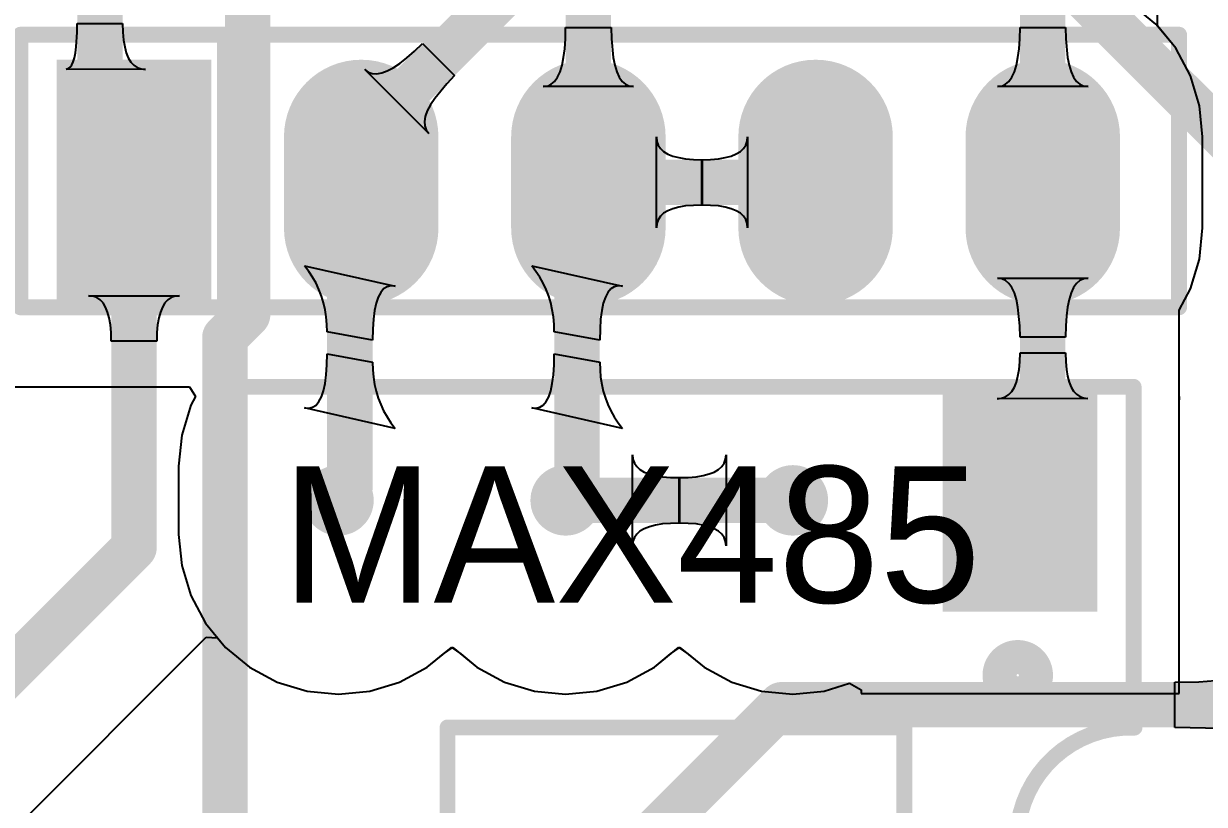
# Model space of a CAD drawing. Header units: millimetres. Extents: x 0 to 190, y 0 to 100.
# Drawn here: x 37.5 to 50.7, y 23.4 to 32.13 of the extents above; entities that cross this region are included whole.
import ezdxf

# ---------------------------------------------------------------- set-up
doc = ezdxf.new("R2010")
doc.units = ezdxf.units.MM
for name, color, linetype in [('BottomLayer', 5, 'Continuous'), ('BottomSolder', 6, 'Continuous'), ('MultiLayer', 9, 'Continuous'), ('PadHoleLayer', 156, 'Continuous'), ('TopLayer', 1, 'Continuous'), ('TopOverlay', 2, 'Continuous'), ('TopSolder', 216, 'Continuous')]:
    doc.layers.add(name, color=color, linetype=linetype)

# ---------------------------------------------------------------- blocks, each defined once
blk = doc.blocks.new('RN4_1')
at = {"layer": 'BottomLayer'}
blk.add_hatch(color=5, dxfattribs=at).paths.add_polyline_path([(-0.762, 1.27), (0.762, 1.27), (0.762, -1.27), (-0.762, -1.27)])
h = blk.add_hatch(color=5, dxfattribs=at)
edge = h.paths.add_edge_path()
edge.add_arc((2.54, -0.508), 0.762, 180, 360)
edge.add_line((3.302, -0.508), (3.302, 0.508))
edge.add_arc((2.54, 0.508), 0.762, 0, 180)
edge.add_line((1.778, 0.508), (1.778, -0.508))
h = blk.add_hatch(color=5, dxfattribs=at)
edge = h.paths.add_edge_path()
edge.add_arc((5.08, -0.508), 0.762, 180, 360)
edge.add_line((5.842, -0.508), (5.842, 0.508))
edge.add_arc((5.08, 0.508), 0.762, 0, 180)
edge.add_line((4.318, 0.508), (4.318, -0.508))
h = blk.add_hatch(color=5, dxfattribs=at)
edge = h.paths.add_edge_path()
edge.add_arc((7.62, -0.508), 0.762, 180, 360)
edge.add_line((8.382, -0.508), (8.382, 0.508))
edge.add_arc((7.62, 0.508), 0.762, 0, 180)
edge.add_line((6.858, 0.508), (6.858, -0.508))
h = blk.add_hatch(color=5, dxfattribs=at)
edge = h.paths.add_edge_path()
edge.add_arc((10.16, -0.508), 0.762, 180, 360)
edge.add_line((10.922, -0.508), (10.922, 0.508))
edge.add_arc((10.16, 0.508), 0.762, 0, 180)
edge.add_line((9.398, 0.508), (9.398, -0.508))
at = {"layer": 'BottomSolder'}
blk.add_hatch(color=6, dxfattribs=at).paths.add_polyline_path([(-0.8636, 1.3716), (0.8636, 1.3716), (0.8636, -1.3716), (-0.8636, -1.3716)])
h = blk.add_hatch(color=6, dxfattribs=at)
edge = h.paths.add_edge_path()
edge.add_arc((2.54, -0.508), 0.8636, 180, 360)
edge.add_line((3.4036, -0.508), (3.4036, 0.508))
edge.add_arc((2.54, 0.508), 0.8636, 0, 180)
edge.add_line((1.6764, 0.508), (1.6764, -0.508))
h = blk.add_hatch(color=6, dxfattribs=at)
edge = h.paths.add_edge_path()
edge.add_arc((5.08, -0.508), 0.8636, 180, 360)
edge.add_line((5.9436, -0.508), (5.9436, 0.508))
edge.add_arc((5.08, 0.508), 0.8636, 0, 180)
edge.add_line((4.2164, 0.508), (4.2164, -0.508))
h = blk.add_hatch(color=6, dxfattribs=at)
edge = h.paths.add_edge_path()
edge.add_arc((7.62, -0.508), 0.8636, 180, 360)
edge.add_line((8.4836, -0.508), (8.4836, 0.508))
edge.add_arc((7.62, 0.508), 0.8636, 0, 180)
edge.add_line((6.7564, 0.508), (6.7564, -0.508))
h = blk.add_hatch(color=6, dxfattribs=at)
edge = h.paths.add_edge_path()
edge.add_arc((10.16, -0.508), 0.8636, 180, 360)
edge.add_line((11.0236, -0.508), (11.0236, 0.508))
edge.add_arc((10.16, 0.508), 0.8636, 0, 180)
edge.add_line((9.2964, 0.508), (9.2964, -0.508))
at = {"layer": 'MultiLayer'}
blk.add_hatch(color=9, dxfattribs=at).paths.add_polyline_path([(-0.762, 1.27), (0.762, 1.27), (0.762, -1.27), (-0.762, -1.27)])
h = blk.add_hatch(color=9, dxfattribs=at)
edge = h.paths.add_edge_path()
edge.add_arc((2.54, -0.508), 0.762, 180, 360)
edge.add_line((3.302, -0.508), (3.302, 0.508))
edge.add_arc((2.54, 0.508), 0.762, 0, 180)
edge.add_line((1.778, 0.508), (1.778, -0.508))
h = blk.add_hatch(color=9, dxfattribs=at)
edge = h.paths.add_edge_path()
edge.add_arc((5.08, -0.508), 0.762, 180, 360)
edge.add_line((5.842, -0.508), (5.842, 0.508))
edge.add_arc((5.08, 0.508), 0.762, 0, 180)
edge.add_line((4.318, 0.508), (4.318, -0.508))
h = blk.add_hatch(color=9, dxfattribs=at)
edge = h.paths.add_edge_path()
edge.add_arc((7.62, -0.508), 0.762, 180, 360)
edge.add_line((8.382, -0.508), (8.382, 0.508))
edge.add_arc((7.62, 0.508), 0.762, 0, 180)
edge.add_line((6.858, 0.508), (6.858, -0.508))
h = blk.add_hatch(color=9, dxfattribs=at)
edge = h.paths.add_edge_path()
edge.add_arc((10.16, -0.508), 0.762, 180, 360)
edge.add_line((10.922, -0.508), (10.922, 0.508))
edge.add_arc((10.16, 0.508), 0.762, 0, 180)
edge.add_line((9.398, 0.508), (9.398, -0.508))
at = {"layer": 'PadHoleLayer'}
h = blk.add_hatch(color=156, dxfattribs=at)
edge = h.paths.add_edge_path()
edge.add_arc((0, 0), 0.4064, 0, 360)
h = blk.add_hatch(color=156, dxfattribs=at)
edge = h.paths.add_edge_path()
edge.add_arc((2.54, 0), 0.4064, 0, 360)
h = blk.add_hatch(color=156, dxfattribs=at)
edge = h.paths.add_edge_path()
edge.add_arc((5.08, 0), 0.4064, 0, 360)
h = blk.add_hatch(color=156, dxfattribs=at)
edge = h.paths.add_edge_path()
edge.add_arc((7.62, 0), 0.4064, 0, 360)
h = blk.add_hatch(color=156, dxfattribs=at)
edge = h.paths.add_edge_path()
edge.add_arc((10.16, 0), 0.4064, 0, 360)
at = {"layer": 'TopLayer'}
blk.add_hatch(color=1, dxfattribs=at).paths.add_polyline_path([(-0.762, 1.27), (0.762, 1.27), (0.762, -1.27), (-0.762, -1.27)])
h = blk.add_hatch(color=1, dxfattribs=at)
edge = h.paths.add_edge_path()
edge.add_arc((2.54, -0.508), 0.762, 180, 360)
edge.add_line((3.302, -0.508), (3.302, 0.508))
edge.add_arc((2.54, 0.508), 0.762, 0, 180)
edge.add_line((1.778, 0.508), (1.778, -0.508))
h = blk.add_hatch(color=1, dxfattribs=at)
edge = h.paths.add_edge_path()
edge.add_arc((5.08, -0.508), 0.762, 180, 360)
edge.add_line((5.842, -0.508), (5.842, 0.508))
edge.add_arc((5.08, 0.508), 0.762, 0, 180)
edge.add_line((4.318, 0.508), (4.318, -0.508))
h = blk.add_hatch(color=1, dxfattribs=at)
edge = h.paths.add_edge_path()
edge.add_arc((7.62, -0.508), 0.762, 180, 360)
edge.add_line((8.382, -0.508), (8.382, 0.508))
edge.add_arc((7.62, 0.508), 0.762, 0, 180)
edge.add_line((6.858, 0.508), (6.858, -0.508))
h = blk.add_hatch(color=1, dxfattribs=at)
edge = h.paths.add_edge_path()
edge.add_arc((10.16, -0.508), 0.762, 180, 360)
edge.add_line((10.922, -0.508), (10.922, 0.508))
edge.add_arc((10.16, 0.508), 0.762, 0, 180)
edge.add_line((9.398, 0.508), (9.398, -0.508))
at = {"layer": 'TopSolder'}
blk.add_hatch(color=216, dxfattribs=at).paths.add_polyline_path([(-0.8636, 1.3716), (0.8636, 1.3716), (0.8636, -1.3716), (-0.8636, -1.3716)])
h = blk.add_hatch(color=216, dxfattribs=at)
edge = h.paths.add_edge_path()
edge.add_arc((2.54, -0.508), 0.8636, 180, 360)
edge.add_line((3.4036, -0.508), (3.4036, 0.508))
edge.add_arc((2.54, 0.508), 0.8636, 0, 180)
edge.add_line((1.6764, 0.508), (1.6764, -0.508))
h = blk.add_hatch(color=216, dxfattribs=at)
edge = h.paths.add_edge_path()
edge.add_arc((5.08, -0.508), 0.8636, 180, 360)
edge.add_line((5.9436, -0.508), (5.9436, 0.508))
edge.add_arc((5.08, 0.508), 0.8636, 0, 180)
edge.add_line((4.2164, 0.508), (4.2164, -0.508))
h = blk.add_hatch(color=216, dxfattribs=at)
edge = h.paths.add_edge_path()
edge.add_arc((7.62, -0.508), 0.8636, 180, 360)
edge.add_line((8.4836, -0.508), (8.4836, 0.508))
edge.add_arc((7.62, 0.508), 0.8636, 0, 180)
edge.add_line((6.7564, 0.508), (6.7564, -0.508))
h = blk.add_hatch(color=216, dxfattribs=at)
edge = h.paths.add_edge_path()
edge.add_arc((10.16, -0.508), 0.8636, 180, 360)
edge.add_line((11.0236, -0.508), (11.0236, 0.508))
edge.add_arc((10.16, 0.508), 0.8636, 0, 180)
edge.add_line((9.2964, 0.508), (9.2964, -0.508))
at = {"layer": 'TopOverlay', "const_width": 0.1778}
for points in [[(-1.27, -1.397), (-1.27, 1.651)], [(-1.27, 1.651), (11.684, 1.651)], [(1.016, -1.397), (1.016, 1.651)], [(11.684, -1.397), (11.684, 1.651)], [(-1.27, -1.397), (11.684, -1.397)]]:
    blk.add_lwpolyline(points, dxfattribs=at)
at = {"layer": 'TopOverlay', "const_width": 0.0889}
for points in [[(-1.31445, 1.651, 1), (-1.22555, 1.651, 1)], [(-1.31445, 1.651, 1), (-1.22555, 1.651, 1)], [(0.97155, 1.651, 1), (1.06045, 1.651, 1)], [(11.63955, 1.651, 1), (11.72845, 1.651, 1)], [(11.63955, 1.651, 1), (11.72845, 1.651, 1)], [(-1.31445, -1.397, 1), (-1.22555, -1.397, 1)], [(-1.31445, -1.397, 1), (-1.22555, -1.397, 1)], [(0.97155, -1.397, 1), (1.06045, -1.397, 1)], [(11.63955, -1.397, 1), (11.72845, -1.397, 1)], [(11.63955, -1.397, 1), (11.72845, -1.397, 1)]]:
    blk.add_lwpolyline(points, format="xyb", close=True, dxfattribs=at)
blk = doc.blocks.new('DIP8_W0_3_13')
at = {"layer": 'BottomLayer'}
h = blk.add_hatch(color=5, dxfattribs=at)
edge = h.paths.add_edge_path()
edge.add_arc((0, 7.239), 0.762, 180, 360)
edge.add_line((0.762, 7.239), (0.762, 8.001))
edge.add_arc((0, 8.001), 0.762, 0, 180)
edge.add_line((-0.762, 8.001), (-0.762, 7.239))
h = blk.add_hatch(color=5, dxfattribs=at)
edge = h.paths.add_edge_path()
edge.add_arc((2.54, 7.239), 0.762, 180, 360)
edge.add_line((3.302, 7.239), (3.302, 8.001))
edge.add_arc((2.54, 8.001), 0.762, 0, 180)
edge.add_line((1.778, 8.001), (1.778, 7.239))
h = blk.add_hatch(color=5, dxfattribs=at)
edge = h.paths.add_edge_path()
edge.add_arc((5.08, 7.239), 0.762, 180, 360)
edge.add_line((5.842, 7.239), (5.842, 8.001))
edge.add_arc((5.08, 8.001), 0.762, 0, 180)
edge.add_line((4.318, 8.001), (4.318, 7.239))
h = blk.add_hatch(color=5, dxfattribs=at)
edge = h.paths.add_edge_path()
edge.add_arc((7.62, 7.239), 0.762, 180, 360)
edge.add_line((8.382, 7.239), (8.382, 8.001))
edge.add_arc((7.62, 8.001), 0.762, 0, 180)
edge.add_line((6.858, 8.001), (6.858, 7.239))
blk.add_hatch(color=5, dxfattribs=at).paths.add_polyline_path([(-0.762, -1.143), (-0.762, 1.143), (0.762, 1.143), (0.762, -1.143)])
at = {"layer": 'BottomSolder'}
h = blk.add_hatch(color=6, dxfattribs=at)
edge = h.paths.add_edge_path()
edge.add_arc((0, 7.239), 0.864, 180, 360)
edge.add_line((0.864, 7.239), (0.864, 8.001))
edge.add_arc((0, 8.001), 0.864, 0, 180)
edge.add_line((-0.864, 8.001), (-0.864, 7.239))
h = blk.add_hatch(color=6, dxfattribs=at)
edge = h.paths.add_edge_path()
edge.add_arc((2.54, 7.239), 0.864, 180, 360)
edge.add_line((3.404, 7.239), (3.404, 8.001))
edge.add_arc((2.54, 8.001), 0.864, 0, 180)
edge.add_line((1.676, 8.001), (1.676, 7.239))
h = blk.add_hatch(color=6, dxfattribs=at)
edge = h.paths.add_edge_path()
edge.add_arc((5.08, 7.239), 0.864, 180, 360)
edge.add_line((5.944, 7.239), (5.944, 8.001))
edge.add_arc((5.08, 8.001), 0.864, 0, 180)
edge.add_line((4.216, 8.001), (4.216, 7.239))
h = blk.add_hatch(color=6, dxfattribs=at)
edge = h.paths.add_edge_path()
edge.add_arc((7.62, 7.239), 0.864, 180, 360)
edge.add_line((8.484, 7.239), (8.484, 8.001))
edge.add_arc((7.62, 8.001), 0.864, 0, 180)
edge.add_line((6.756, 8.001), (6.756, 7.239))
blk.add_hatch(color=6, dxfattribs=at).paths.add_polyline_path([(-0.864, -1.245), (-0.864, 1.245), (0.864, 1.245), (0.864, -1.245)])
at = {"layer": 'MultiLayer'}
h = blk.add_hatch(color=9, dxfattribs=at)
edge = h.paths.add_edge_path()
edge.add_arc((0, 7.239), 0.762, 180, 360)
edge.add_line((0.762, 7.239), (0.762, 8.001))
edge.add_arc((0, 8.001), 0.762, 0, 180)
edge.add_line((-0.762, 8.001), (-0.762, 7.239))
h = blk.add_hatch(color=9, dxfattribs=at)
edge = h.paths.add_edge_path()
edge.add_arc((2.54, 7.239), 0.762, 180, 360)
edge.add_line((3.302, 7.239), (3.302, 8.001))
edge.add_arc((2.54, 8.001), 0.762, 0, 180)
edge.add_line((1.778, 8.001), (1.778, 7.239))
h = blk.add_hatch(color=9, dxfattribs=at)
edge = h.paths.add_edge_path()
edge.add_arc((5.08, 7.239), 0.762, 180, 360)
edge.add_line((5.842, 7.239), (5.842, 8.001))
edge.add_arc((5.08, 8.001), 0.762, 0, 180)
edge.add_line((4.318, 8.001), (4.318, 7.239))
h = blk.add_hatch(color=9, dxfattribs=at)
edge = h.paths.add_edge_path()
edge.add_arc((7.62, 7.239), 0.762, 180, 360)
edge.add_line((8.382, 7.239), (8.382, 8.001))
edge.add_arc((7.62, 8.001), 0.762, 0, 180)
edge.add_line((6.858, 8.001), (6.858, 7.239))
blk.add_hatch(color=9, dxfattribs=at).paths.add_polyline_path([(-0.762, -1.143), (-0.762, 1.143), (0.762, 1.143), (0.762, -1.143)])
at = {"layer": 'PadHoleLayer'}
h = blk.add_hatch(color=156, dxfattribs=at)
edge = h.paths.add_edge_path()
edge.add_arc((0, 7.62), 0.394, 0, 360)
h = blk.add_hatch(color=156, dxfattribs=at)
edge = h.paths.add_edge_path()
edge.add_arc((2.54, 7.62), 0.394, 0, 360)
h = blk.add_hatch(color=156, dxfattribs=at)
edge = h.paths.add_edge_path()
edge.add_arc((5.08, 7.62), 0.394, 0, 360)
h = blk.add_hatch(color=156, dxfattribs=at)
edge = h.paths.add_edge_path()
edge.add_arc((7.62, 7.62), 0.394, 0, 360)
h = blk.add_hatch(color=156, dxfattribs=at)
edge = h.paths.add_edge_path()
edge.add_arc((0, 0), 0.394, 0, 360)
h = blk.add_hatch(color=156, dxfattribs=at)
edge = h.paths.add_edge_path()
edge.add_arc((2.54, 0), 0.394, 0, 360)
h = blk.add_hatch(color=156, dxfattribs=at)
edge = h.paths.add_edge_path()
edge.add_arc((5.08, 0), 0.394, 0, 360)
h = blk.add_hatch(color=156, dxfattribs=at)
edge = h.paths.add_edge_path()
edge.add_arc((7.62, 0), 0.394, 0, 360)
at = {"layer": 'TopLayer'}
h = blk.add_hatch(color=1, dxfattribs=at)
edge = h.paths.add_edge_path()
edge.add_arc((0, 7.239), 0.762, 180, 360)
edge.add_line((0.762, 7.239), (0.762, 8.001))
edge.add_arc((0, 8.001), 0.762, 0, 180)
edge.add_line((-0.762, 8.001), (-0.762, 7.239))
h = blk.add_hatch(color=1, dxfattribs=at)
edge = h.paths.add_edge_path()
edge.add_arc((2.54, 7.239), 0.762, 180, 360)
edge.add_line((3.302, 7.239), (3.302, 8.001))
edge.add_arc((2.54, 8.001), 0.762, 0, 180)
edge.add_line((1.778, 8.001), (1.778, 7.239))
h = blk.add_hatch(color=1, dxfattribs=at)
edge = h.paths.add_edge_path()
edge.add_arc((5.08, 7.239), 0.762, 180, 360)
edge.add_line((5.842, 7.239), (5.842, 8.001))
edge.add_arc((5.08, 8.001), 0.762, 0, 180)
edge.add_line((4.318, 8.001), (4.318, 7.239))
h = blk.add_hatch(color=1, dxfattribs=at)
edge = h.paths.add_edge_path()
edge.add_arc((7.62, 7.239), 0.762, 180, 360)
edge.add_line((8.382, 7.239), (8.382, 8.001))
edge.add_arc((7.62, 8.001), 0.762, 0, 180)
edge.add_line((6.858, 8.001), (6.858, 7.239))
blk.add_hatch(color=1, dxfattribs=at).paths.add_polyline_path([(-0.762, -1.143), (-0.762, 1.143), (0.762, 1.143), (0.762, -1.143)])
at = {"layer": 'TopSolder'}
h = blk.add_hatch(color=216, dxfattribs=at)
edge = h.paths.add_edge_path()
edge.add_arc((0, 7.239), 0.864, 180, 360)
edge.add_line((0.864, 7.239), (0.864, 8.001))
edge.add_arc((0, 8.001), 0.864, 0, 180)
edge.add_line((-0.864, 8.001), (-0.864, 7.239))
h = blk.add_hatch(color=216, dxfattribs=at)
edge = h.paths.add_edge_path()
edge.add_arc((2.54, 7.239), 0.864, 180, 360)
edge.add_line((3.404, 7.239), (3.404, 8.001))
edge.add_arc((2.54, 8.001), 0.864, 0, 180)
edge.add_line((1.676, 8.001), (1.676, 7.239))
h = blk.add_hatch(color=216, dxfattribs=at)
edge = h.paths.add_edge_path()
edge.add_arc((5.08, 7.239), 0.864, 180, 360)
edge.add_line((5.944, 7.239), (5.944, 8.001))
edge.add_arc((5.08, 8.001), 0.864, 0, 180)
edge.add_line((4.216, 8.001), (4.216, 7.239))
h = blk.add_hatch(color=216, dxfattribs=at)
edge = h.paths.add_edge_path()
edge.add_arc((7.62, 7.239), 0.864, 180, 360)
edge.add_line((8.484, 7.239), (8.484, 8.001))
edge.add_arc((7.62, 8.001), 0.864, 0, 180)
edge.add_line((6.756, 8.001), (6.756, 7.239))
blk.add_hatch(color=216, dxfattribs=at).paths.add_polyline_path([(-0.864, -1.245), (-0.864, 1.245), (0.864, 1.245), (0.864, -1.245)])
at = {"layer": 'TopOverlay', "const_width": 0.178}
for points in [[(-1.27, 8.89), (-1.27, 5.105)], [(8.89, 8.89), (-1.27, 8.89)], [(8.89, 8.89), (8.89, -1.27)], [(1.295, 5.08), (1.295, 2.54)], [(6.401, 5.08), (1.295, 5.08)], [(6.401, 5.08), (6.401, 2.54)], [(-1.27, 2.54), (-1.27, -1.27)], [(6.401, 2.54), (1.295, 2.54)], [(8.89, -1.27), (-1.27, -1.27)]]:
    blk.add_lwpolyline(points, dxfattribs=at)
at = {"layer": 'TopOverlay'}
for points, const_width in [([(-1.314, 8.89, 1), (-1.226, 8.89, 1)], 0.0889), ([(-1.314, 8.89, 1), (-1.226, 8.89, 1)], 0.0889), ([(8.846, 8.89, 1), (8.934, 8.89, 1)], 0.0889), ([(8.846, 8.89, 1), (8.934, 8.89, 1)], 0.0889), ([(-1.314, 5.105, 1), (-1.226, 5.105, 1)], 0.0889), ([(-1.314, 5.08, 1), (-1.226, 5.08, 1)], 0.0889), ([(1.251, 5.08, 1), (1.34, 5.08, 1)], 0.0889), ([(1.251, 5.08, 1), (1.34, 5.08, 1)], 0.0889), ([(6.356, 5.08, 1), (6.445, 5.08, 1)], 0.0889), ([(6.356, 5.08, 1), (6.445, 5.08, 1)], 0.0889), ([(-1.324, 2.541, 1), (-1.235, 2.541, 1)], 0.0889), ([(-1.314, 2.54, 1), (-1.226, 2.54, 1)], 0.0889), ([(1.251, 2.54, 1), (1.34, 2.54, 1)], 0.0889), ([(1.251, 2.54, 1), (1.34, 2.54, 1)], 0.0889), ([(6.356, 2.54, 1), (6.445, 2.54, 1)], 0.0889), ([(6.356, 2.54, 1), (6.445, 2.54, 1)], 0.0889), ([(0.229, 1.956, 1), (-0.178, 1.956, 1)], 0.381), ([(-0.273, 1.956, 1), (-0.083, 1.956, 1)], 0.191), ([(0.133, 1.956, 1), (0.324, 1.956, 1)], 0.191), ([(-1.314, -1.27, 1), (-1.226, -1.27, 1)], 0.0889), ([(-1.314, -1.27, 1), (-1.226, -1.27, 1)], 0.0889), ([(8.846, -1.27, 1), (8.934, -1.27, 1)], 0.0889), ([(8.846, -1.27, 1), (8.934, -1.27, 1)], 0.0889)]:
    blk.add_lwpolyline(points, format="xyb", close=True, dxfattribs=dict(at, const_width=const_width))
at = {"layer": 'TopOverlay', "const_width": 0.178}
blk.add_lwpolyline([(-1.27, 5.08, -1.030551), (-1.28, 2.541)], format="xyb", dxfattribs=at)

msp = doc.modelspace()

# ---------------------------------------------------------------- linework, layer by layer
at = {"layer": 'BottomLayer'}
for p, q in [((50.158, 32.124), (49.888, 32.347)), ((43.558, 31.959), (43.561, 32.085)), ((43.561, 32.085), (44.069, 32.085)), ((44.069, 32.085), (44.072, 31.959)), ((50.381, 31.854), (50.158, 32.124)), ((43.551, 31.847), (43.558, 31.959)), ((44.072, 31.959), (44.092, 31.748)), ((43.538, 31.748), (43.551, 31.847)), ((50.546, 31.545), (50.381, 31.854)), ((43.521, 31.662), (43.538, 31.748)), ((44.092, 31.748), (44.109, 31.662)), ((43.47, 31.529), (43.498, 31.589)), ((43.498, 31.589), (43.521, 31.662)), ((44.109, 31.662), (44.132, 31.589)), ((44.132, 31.589), (44.16, 31.529)), ((43.309, 31.424), (43.357, 31.43)), ((44.321, 31.424), (43.309, 31.424)), ((43.357, 31.43), (43.4, 31.45)), ((43.4, 31.45), (43.437, 31.483)), ((43.437, 31.483), (43.47, 31.529)), ((44.16, 31.529), (44.193, 31.483)), ((44.193, 31.483), (44.23, 31.45)), ((44.23, 31.45), (44.273, 31.43)), ((44.273, 31.43), (44.321, 31.424)), ((50.647, 31.21), (50.546, 31.545)), ((50.682, 30.861), (50.647, 31.21)), ((44.575, 29.845), (44.575, 30.861)), ((44.575, 30.861), (44.58, 30.812)), ((44.58, 30.812), (44.595, 30.769)), ((44.595, 30.769), (44.621, 30.731)), ((45.549, 30.731), (45.575, 30.77)), ((45.575, 30.77), (45.59, 30.813)), ((45.59, 30.813), (45.595, 30.861)), ((45.595, 30.861), (45.595, 29.845)), ((50.682, 29.845), (50.682, 30.861)), ((44.621, 30.731), (44.656, 30.698)), ((44.656, 30.698), (44.702, 30.67)), ((44.702, 30.67), (44.759, 30.648)), ((44.759, 30.648), (44.825, 30.63)), ((44.825, 30.63), (44.902, 30.617)), ((45.268, 30.617), (45.345, 30.63)), ((45.345, 30.63), (45.411, 30.648)), ((45.411, 30.648), (45.468, 30.671)), ((45.468, 30.671), (45.514, 30.698)), ((45.514, 30.698), (45.549, 30.731)), ((44.902, 30.617), (44.989, 30.61)), ((44.989, 30.61), (45.086, 30.607)), ((45.084, 30.607), (45.181, 30.61)), ((45.084, 30.099), (45.084, 30.607)), ((45.086, 30.607), (45.086, 30.099)), ((45.181, 30.61), (45.268, 30.617)), ((45.086, 30.099), (44.989, 30.096)), ((45.181, 30.096), (45.084, 30.099)), ((44.621, 29.975), (44.595, 29.936)), ((44.656, 30.008), (44.621, 29.975)), ((44.702, 30.035), (44.656, 30.008)), ((44.759, 30.058), (44.702, 30.035)), ((44.825, 30.076), (44.759, 30.058)), ((44.902, 30.089), (44.825, 30.076)), ((44.989, 30.096), (44.902, 30.089)), ((45.268, 30.089), (45.181, 30.096)), ((45.345, 30.076), (45.268, 30.089)), ((45.411, 30.058), (45.345, 30.076)), ((45.468, 30.036), (45.411, 30.058)), ((45.514, 30.008), (45.468, 30.036)), ((45.549, 29.975), (45.514, 30.008)), ((45.575, 29.937), (45.549, 29.975)), ((44.58, 29.893), (44.575, 29.845)), ((44.595, 29.936), (44.58, 29.893)), ((45.59, 29.894), (45.575, 29.937)), ((45.595, 29.845), (45.59, 29.894)), ((50.647, 29.496), (50.682, 29.845)), ((50.546, 29.161), (50.647, 29.496)), ((40.689, 29.358), (40.641, 29.421)), ((40.641, 29.421), (41.655, 29.191)), ((40.732, 29.293), (40.689, 29.358)), ((43.229, 29.358), (43.181, 29.421)), ((43.181, 29.421), (44.195, 29.191)), ((43.272, 29.293), (43.229, 29.358)), ((40.77, 29.225), (40.732, 29.293)), ((40.803, 29.155), (40.77, 29.225)), ((41.564, 29.185), (41.526, 29.161)), ((41.607, 29.195), (41.564, 29.185)), ((41.655, 29.191), (41.607, 29.195)), ((43.31, 29.225), (43.272, 29.293)), ((43.343, 29.155), (43.31, 29.225)), ((44.104, 29.185), (44.066, 29.161)), ((44.147, 29.195), (44.104, 29.185)), ((44.195, 29.191), (44.147, 29.195)), ((48.437, 29.276), (48.389, 29.282)), ((48.389, 29.282), (49.401, 29.282)), ((48.48, 29.256), (48.437, 29.276)), ((48.517, 29.223), (48.48, 29.256)), ((48.55, 29.177), (48.517, 29.223)), ((48.578, 29.117), (48.55, 29.177)), ((49.24, 29.177), (49.212, 29.117)), ((49.273, 29.223), (49.24, 29.177)), ((49.31, 29.256), (49.273, 29.223)), ((49.353, 29.276), (49.31, 29.256)), ((49.401, 29.282), (49.353, 29.276)), ((38.275, 29.081), (38.227, 29.086)), ((38.227, 29.086), (39.243, 29.086)), ((38.318, 29.066), (38.275, 29.081)), ((38.357, 29.04), (38.318, 29.066)), ((39.152, 29.066), (39.113, 29.04)), ((39.195, 29.081), (39.152, 29.066)), ((39.243, 29.086), (39.195, 29.081)), ((40.831, 29.082), (40.803, 29.155)), ((40.854, 29.006), (40.831, 29.082)), ((41.465, 29.069), (41.442, 29.001)), ((41.493, 29.122), (41.465, 29.069)), ((41.526, 29.161), (41.493, 29.122)), ((43.371, 29.082), (43.343, 29.155)), ((43.394, 29.006), (43.371, 29.082)), ((44.005, 29.069), (43.982, 29.001)), ((44.033, 29.122), (44.005, 29.069)), ((44.066, 29.161), (44.033, 29.122)), ((48.601, 29.044), (48.578, 29.117)), ((48.618, 28.958), (48.601, 29.044)), ((49.189, 29.044), (49.172, 28.958)), ((49.212, 29.117), (49.189, 29.044)), ((50.419, 28.924), (50.546, 29.161)), ((38.39, 29.005), (38.357, 29.04)), ((38.417, 28.959), (38.39, 29.005)), ((38.44, 28.903), (38.417, 28.959)), ((39.053, 28.959), (39.03, 28.903)), ((39.08, 29.005), (39.053, 28.959)), ((39.113, 29.04), (39.08, 29.005)), ((40.871, 28.929), (40.854, 29.006)), ((40.884, 28.848), (40.871, 28.929)), ((41.425, 28.919), (41.412, 28.823)), ((41.442, 29.001), (41.425, 28.919)), ((43.411, 28.929), (43.394, 29.006)), ((43.424, 28.848), (43.411, 28.929)), ((43.965, 28.919), (43.952, 28.823)), ((43.982, 29.001), (43.965, 28.919)), ((48.638, 28.747), (48.618, 28.958)), ((49.172, 28.958), (49.159, 28.859)), ((50.419, 27.982), (50.419, 28.924)), ((38.458, 28.837), (38.44, 28.903)), ((38.471, 28.761), (38.458, 28.837)), ((39.012, 28.837), (38.999, 28.761)), ((39.03, 28.903), (39.012, 28.837)), ((40.891, 28.765), (40.884, 28.848)), ((41.412, 28.823), (41.405, 28.712)), ((43.431, 28.765), (43.424, 28.848)), ((43.952, 28.823), (43.945, 28.712)), ((49.159, 28.859), (49.152, 28.747)), ((38.478, 28.675), (38.471, 28.761)), ((38.481, 28.578), (38.478, 28.675)), ((38.992, 28.675), (38.989, 28.578)), ((38.999, 28.761), (38.992, 28.675)), ((40.894, 28.68), (40.891, 28.765)), ((41.402, 28.587), (40.894, 28.68)), ((41.405, 28.712), (41.402, 28.587)), ((43.434, 28.68), (43.431, 28.765)), ((43.942, 28.587), (43.434, 28.68)), ((43.945, 28.712), (43.942, 28.587)), ((48.641, 28.621), (48.638, 28.747)), ((49.152, 28.747), (49.149, 28.621)), ((38.989, 28.578), (38.481, 28.578)), ((49.149, 28.621), (48.641, 28.621)), ((40.891, 28.311), (40.894, 28.436)), ((40.894, 28.436), (41.402, 28.343)), ((43.431, 28.311), (43.434, 28.436)), ((43.434, 28.436), (43.942, 28.343)), ((48.638, 28.348), (48.641, 28.445)), ((48.641, 28.445), (49.149, 28.445)), ((49.149, 28.445), (49.152, 28.348)), ((40.884, 28.2), (40.891, 28.311)), ((41.402, 28.343), (41.405, 28.258)), ((41.405, 28.258), (41.412, 28.175)), ((43.424, 28.2), (43.431, 28.311)), ((43.942, 28.343), (43.945, 28.258)), ((43.945, 28.258), (43.952, 28.175)), ((48.618, 28.185), (48.631, 28.261)), ((48.631, 28.261), (48.638, 28.348)), ((49.152, 28.348), (49.159, 28.262)), ((49.159, 28.262), (49.172, 28.186)), ((40.871, 28.104), (40.884, 28.2)), ((41.412, 28.175), (41.425, 28.094)), ((43.411, 28.104), (43.424, 28.2)), ((43.952, 28.175), (43.965, 28.094)), ((48.6, 28.118), (48.618, 28.185)), ((49.172, 28.186), (49.189, 28.12)), ((49.189, 28.12), (49.212, 28.064)), ((40.831, 27.954), (40.854, 28.022)), ((40.854, 28.022), (40.871, 28.104)), ((41.425, 28.094), (41.442, 28.017)), ((41.442, 28.017), (41.465, 27.941)), ((43.371, 27.954), (43.394, 28.022)), ((43.394, 28.022), (43.411, 28.104)), ((43.965, 28.094), (43.982, 28.017)), ((43.982, 28.017), (44.005, 27.941)), ((48.517, 27.98), (48.55, 28.016)), ((48.55, 28.016), (48.578, 28.062)), ((48.578, 28.062), (48.6, 28.118)), ((49.212, 28.064), (49.239, 28.018)), ((49.239, 28.018), (49.272, 27.983)), ((40.732, 27.838), (40.77, 27.862)), ((40.77, 27.862), (40.803, 27.901)), ((40.803, 27.901), (40.831, 27.954)), ((41.465, 27.941), (41.493, 27.868)), ((41.493, 27.868), (41.526, 27.798)), ((43.272, 27.838), (43.31, 27.862)), ((43.31, 27.862), (43.343, 27.901)), ((43.343, 27.901), (43.371, 27.954)), ((44.005, 27.941), (44.033, 27.868)), ((44.033, 27.868), (44.066, 27.798)), ((48.387, 27.934), (48.435, 27.939)), ((49.4, 27.937), (48.387, 27.934)), ((48.435, 27.939), (48.478, 27.955)), ((48.478, 27.955), (48.517, 27.98)), ((49.272, 27.983), (49.31, 27.957)), ((49.31, 27.957), (49.352, 27.942)), ((49.352, 27.942), (49.4, 27.937)), ((50.425, 27.94), (50.419, 27.982)), ((50.419, 27.896), (50.425, 27.94)), ((50.419, 24.638), (50.419, 27.896)), ((41.655, 27.602), (40.641, 27.832)), ((40.641, 27.832), (40.689, 27.828)), ((40.689, 27.828), (40.732, 27.838)), ((41.526, 27.798), (41.564, 27.73)), ((41.564, 27.73), (41.607, 27.665)), ((44.195, 27.602), (43.181, 27.832)), ((43.181, 27.832), (43.229, 27.828)), ((43.229, 27.828), (43.272, 27.838)), ((44.066, 27.798), (44.104, 27.73)), ((44.104, 27.73), (44.147, 27.665)), ((41.607, 27.665), (41.655, 27.602)), ((44.147, 27.665), (44.195, 27.602)), ((44.308, 26.289), (44.308, 27.305)), ((44.308, 27.305), (44.313, 27.256)), ((44.313, 27.256), (44.329, 27.213)), ((44.329, 27.213), (44.355, 27.175)), ((45.307, 27.175), (45.333, 27.213)), ((45.333, 27.213), (45.349, 27.256)), ((45.349, 27.256), (45.354, 27.305)), ((45.354, 27.305), (45.354, 26.289)), ((44.355, 27.175), (44.392, 27.142)), ((44.392, 27.142), (44.439, 27.114)), ((44.439, 27.114), (44.497, 27.092)), ((44.497, 27.092), (44.565, 27.074)), ((44.565, 27.074), (44.643, 27.061)), ((45.019, 27.061), (45.097, 27.074)), ((45.097, 27.074), (45.165, 27.092)), ((45.165, 27.092), (45.223, 27.114)), ((45.223, 27.114), (45.27, 27.142)), ((45.27, 27.142), (45.307, 27.175)), ((44.643, 27.061), (44.732, 27.054)), ((44.732, 27.054), (44.832, 27.051)), ((44.83, 27.051), (44.93, 27.054)), ((44.83, 26.543), (44.83, 27.051)), ((44.832, 27.051), (44.832, 26.543)), ((44.93, 27.054), (45.019, 27.061)), ((44.732, 26.54), (44.643, 26.533)), ((44.832, 26.543), (44.732, 26.54)), ((44.93, 26.54), (44.83, 26.543)), ((45.019, 26.533), (44.93, 26.54)), ((44.355, 26.419), (44.329, 26.381)), ((44.392, 26.452), (44.355, 26.419)), ((44.439, 26.48), (44.392, 26.452)), ((44.497, 26.502), (44.439, 26.48)), ((44.565, 26.52), (44.497, 26.502)), ((44.643, 26.533), (44.565, 26.52)), ((45.097, 26.52), (45.019, 26.533)), ((45.165, 26.502), (45.097, 26.52)), ((45.223, 26.48), (45.165, 26.502)), ((45.27, 26.452), (45.223, 26.48)), ((45.307, 26.419), (45.27, 26.452)), ((45.333, 26.381), (45.307, 26.419)), ((44.313, 26.338), (44.308, 26.289)), ((44.329, 26.381), (44.313, 26.338)), ((45.349, 26.338), (45.333, 26.381)), ((45.354, 26.289), (45.349, 26.338)), ((32.941, 18.663), (39.543, 25.266)), ((39.543, 25.266), (39.67, 25.259)), ((39.67, 25.259), (39.758, 25.153)), ((39.758, 25.153), (40.028, 24.93)), ((42.194, 25.079), (42.291, 25.148)), ((42.291, 25.148), (42.388, 25.079)), ((44.734, 25.079), (44.831, 25.148)), ((44.831, 25.148), (44.928, 25.079)), ((42.014, 24.93), (42.194, 25.079)), ((42.388, 25.079), (42.568, 24.93)), ((44.554, 24.93), (44.734, 25.079)), ((44.928, 25.079), (45.108, 24.93)), ((40.028, 24.93), (40.337, 24.765)), ((41.705, 24.765), (42.014, 24.93)), ((42.568, 24.93), (42.877, 24.765)), ((44.245, 24.765), (44.554, 24.93)), ((45.108, 24.93), (45.417, 24.765)), ((50.641, 24.768), (51.491, 24.834)), ((40.337, 24.765), (40.672, 24.664)), ((41.37, 24.664), (41.705, 24.765)), ((42.877, 24.765), (43.212, 24.664)), ((43.91, 24.664), (44.245, 24.765)), ((45.417, 24.765), (45.752, 24.664)), ((46.45, 24.664), (46.736, 24.751)), ((46.736, 24.751), (46.863, 24.678)), ((50.372, 24.765), (50.641, 24.768)), ((50.372, 24.257), (50.372, 24.765)), ((40.672, 24.664), (41.021, 24.629)), ((41.021, 24.629), (41.37, 24.664)), ((43.212, 24.664), (43.561, 24.629)), ((43.561, 24.629), (43.91, 24.664)), ((45.752, 24.664), (46.101, 24.629)), ((46.101, 24.629), (46.45, 24.664)), ((46.863, 24.678), (46.863, 24.638)), ((46.863, 24.638), (50.419, 24.638)), ((50.887, 24.246), (50.372, 24.257))]:
    msp.add_line(p, q, dxfattribs=at)
at = {"layer": 'BottomLayer', "const_width": 0.508}
for points in [[(43.434, 38.354), (53.98, 27.808)], [(40.005, 28.873), (40.005, 37.211)], [(43.815, 30.353), (43.815, 33.909)], [(38.735, 26.269), (38.735, 30.353)], [(41.148, 30.226), (41.275, 30.353)], [(43.688, 30.226), (43.815, 30.353)], [(43.815, 30.353), (46.355, 30.353)], [(48.895, 27.051), (48.895, 30.353)], [(41.148, 26.924), (41.148, 30.226)], [(43.688, 26.924), (43.688, 30.226)], [(39.751, 28.619), (40.005, 28.873)], [(39.751, 20.828), (39.751, 28.619)], [(48.641, 26.797), (48.895, 27.051)], [(41.021, 26.797), (41.148, 26.924)], [(43.561, 26.797), (43.688, 26.924)], [(43.561, 26.797), (46.101, 26.797)], [(30.734, 18.268), (38.735, 26.269)], [(41.021, 19.558), (45.974, 24.511)], [(45.974, 24.511), (52.578, 24.511)]]:
    msp.add_lwpolyline(points, dxfattribs=at)
at = {"layer": 'BottomLayer', "const_width": 0.254}
for points in [[(38.608, 30.353, 1), (38.862, 30.353, 1)], [(41.148, 30.353, 1), (41.402, 30.353, 1)], [(43.688, 30.353, 1), (43.942, 30.353, 1)], [(43.688, 30.353, 1), (43.942, 30.353, 1)], [(43.688, 30.353, 1), (43.942, 30.353, 1)], [(46.228, 30.353, 1), (46.482, 30.353, 1)], [(48.768, 30.353, 1), (49.022, 30.353, 1)], [(41.021, 30.226, 1), (41.275, 30.226, 1)], [(41.021, 30.226, 1), (41.275, 30.226, 1)], [(43.561, 30.226, 1), (43.815, 30.226, 1)], [(43.561, 30.226, 1), (43.815, 30.226, 1)], [(39.878, 28.873, 1), (40.132, 28.873, 1)], [(39.878, 28.873, 1), (40.132, 28.873, 1)], [(39.624, 28.619, 1), (39.878, 28.619, 1)], [(39.624, 28.619, 1), (39.878, 28.619, 1)], [(48.768, 27.051, 1), (49.022, 27.051, 1)], [(48.768, 27.051, 1), (49.022, 27.051, 1)], [(41.021, 26.924, 1), (41.275, 26.924, 1)], [(41.021, 26.924, 1), (41.275, 26.924, 1)], [(43.561, 26.924, 1), (43.815, 26.924, 1)], [(43.561, 26.924, 1), (43.815, 26.924, 1)], [(40.894, 26.797, 1), (41.148, 26.797, 1)], [(43.434, 26.797, 1), (43.688, 26.797, 1)], [(43.434, 26.797, 1), (43.688, 26.797, 1)], [(45.974, 26.797, 1), (46.228, 26.797, 1)], [(48.514, 26.797, 1), (48.768, 26.797, 1)], [(38.608, 26.269, 1), (38.862, 26.269, 1)], [(38.608, 26.269, 1), (38.862, 26.269, 1)], [(45.847, 24.511, 1), (46.101, 24.511, 1)], [(45.847, 24.511, 1), (46.101, 24.511, 1)]]:
    msp.add_lwpolyline(points, format="xyb", close=True, dxfattribs=at)
at = {"layer": 'TopLayer'}
for p, q in [((50.176, 32.103), (50.176, 33.885)), ((38.099, 32.031), (38.1, 32.128)), ((38.1, 32.128), (38.608, 32.128)), ((38.608, 32.128), (38.611, 32.031)), ((48.638, 31.959), (48.641, 32.085)), ((48.641, 32.085), (49.149, 32.085)), ((49.149, 32.085), (49.152, 31.959)), ((50.381, 31.854), (50.176, 32.103)), ((38.089, 31.869), (38.099, 32.031)), ((38.611, 32.031), (38.618, 31.944)), ((48.631, 31.847), (48.638, 31.959)), ((49.152, 31.959), (49.172, 31.748)), ((38.08, 31.803), (38.089, 31.869)), ((38.618, 31.944), (38.631, 31.868)), ((38.631, 31.868), (38.649, 31.801)), ((41.785, 31.745), (41.87, 31.819)), ((41.87, 31.819), (41.961, 31.906)), ((41.961, 31.906), (42.32, 31.547)), ((48.618, 31.748), (48.631, 31.847)), ((50.546, 31.545), (50.381, 31.854)), ((38.039, 31.666), (38.055, 31.701)), ((38.055, 31.701), (38.069, 31.747)), ((38.069, 31.747), (38.08, 31.803)), ((38.649, 31.801), (38.671, 31.745)), ((38.671, 31.745), (38.699, 31.699)), ((38.699, 31.699), (38.732, 31.663)), ((41.633, 31.635), (41.706, 31.684)), ((41.706, 31.684), (41.785, 31.745)), ((48.601, 31.662), (48.618, 31.748)), ((49.172, 31.748), (49.189, 31.662)), ((37.976, 31.62), (38, 31.625)), ((38.862, 31.617), (37.976, 31.62)), ((38, 31.625), (38.021, 31.64)), ((38.021, 31.64), (38.039, 31.666)), ((38.732, 31.663), (38.771, 31.638)), ((38.771, 31.638), (38.814, 31.622)), ((38.814, 31.622), (38.862, 31.617)), ((42.031, 30.901), (41.315, 31.617)), ((41.315, 31.617), (41.353, 31.587)), ((41.353, 31.587), (41.398, 31.571)), ((41.398, 31.571), (41.448, 31.568)), ((41.448, 31.568), (41.504, 31.577)), ((41.504, 31.577), (41.566, 31.6)), ((41.566, 31.6), (41.633, 31.635)), ((48.55, 31.529), (48.578, 31.589)), ((48.578, 31.589), (48.601, 31.662)), ((49.189, 31.662), (49.212, 31.589)), ((49.212, 31.589), (49.24, 31.529)), ((42.233, 31.456), (42.098, 31.292)), ((42.32, 31.547), (42.233, 31.456)), ((48.389, 31.424), (48.437, 31.43)), ((49.401, 31.424), (48.389, 31.424)), ((48.437, 31.43), (48.48, 31.45)), ((48.48, 31.45), (48.517, 31.483)), ((48.517, 31.483), (48.55, 31.529)), ((49.24, 31.529), (49.273, 31.483)), ((49.273, 31.483), (49.31, 31.45)), ((49.31, 31.45), (49.353, 31.43)), ((49.353, 31.43), (49.401, 31.424)), ((50.647, 31.21), (50.546, 31.545)), ((42.098, 31.292), (42.049, 31.219)), ((42.049, 31.219), (42.014, 31.152)), ((50.682, 30.861), (50.647, 31.21)), ((41.991, 31.09), (41.982, 31.034)), ((41.982, 31.034), (41.985, 30.984)), ((42.014, 31.152), (41.991, 31.09)), ((41.985, 30.984), (42.001, 30.939)), ((42.001, 30.939), (42.031, 30.901)), ((50.682, 29.845), (50.682, 30.861)), ((50.647, 29.496), (50.682, 29.845)), ((50.546, 29.161), (50.647, 29.496)), ((50.419, 28.924), (50.546, 29.161)), ((50.419, 24.638), (50.419, 28.924)), ((36.957, 28.067), (39.357, 28.067)), ((39.357, 28.067), (39.422, 27.958)), ((39.37, 27.862), (39.269, 27.527)), ((39.422, 27.958), (39.37, 27.862)), ((39.269, 27.527), (39.234, 27.178)), ((39.234, 27.178), (39.234, 26.416)), ((39.234, 26.416), (39.269, 26.067)), ((39.269, 26.067), (39.37, 25.732)), ((39.37, 25.732), (39.535, 25.423)), ((39.535, 25.423), (39.758, 25.153)), ((39.758, 25.153), (40.028, 24.93)), ((42.014, 24.93), (42.284, 25.153)), ((42.284, 25.153), (42.298, 25.153)), ((42.298, 25.153), (42.568, 24.93)), ((44.554, 24.93), (44.824, 25.153)), ((44.824, 25.153), (44.838, 25.153)), ((44.838, 25.153), (45.108, 24.93)), ((40.028, 24.93), (40.337, 24.765)), ((41.705, 24.765), (42.014, 24.93)), ((42.568, 24.93), (42.877, 24.765)), ((44.245, 24.765), (44.554, 24.93)), ((45.108, 24.93), (45.417, 24.765)), ((40.337, 24.765), (40.672, 24.664)), ((41.37, 24.664), (41.705, 24.765)), ((42.877, 24.765), (43.212, 24.664)), ((43.91, 24.664), (44.245, 24.765)), ((45.417, 24.765), (45.752, 24.664)), ((46.45, 24.664), (46.736, 24.751)), ((46.736, 24.751), (46.863, 24.678)), ((40.672, 24.664), (41.021, 24.629)), ((41.021, 24.629), (41.37, 24.664)), ((43.212, 24.664), (43.561, 24.629)), ((43.561, 24.629), (43.91, 24.664)), ((45.752, 24.664), (46.101, 24.629)), ((46.101, 24.629), (46.45, 24.664)), ((46.863, 24.678), (46.863, 24.638)), ((46.863, 24.638), (50.419, 24.638))]:
    msp.add_line(p, q, dxfattribs=at)
at = {"layer": 'TopLayer', "const_width": 0.508}
for points in [[(41.275, 30.861), (55.118, 44.704)], [(38.354, 30.734), (38.354, 38.354)], [(48.895, 30.353), (48.895, 34.416)], [(41.275, 30.353), (41.275, 30.861)], [(38.354, 30.734), (38.735, 30.353)]]:
    msp.add_lwpolyline(points, dxfattribs=at)
at = {"layer": 'TopLayer', "const_width": 0.254}
for points in [[(41.148, 30.861, 1), (41.402, 30.861, 1)], [(41.148, 30.861, 1), (41.402, 30.861, 1)], [(38.227, 30.734, 1), (38.481, 30.734, 1)], [(38.227, 30.734, 1), (38.481, 30.734, 1)], [(38.608, 30.353, 1), (38.862, 30.353, 1)], [(41.148, 30.353, 1), (41.402, 30.353, 1)], [(48.768, 30.353, 1), (49.022, 30.353, 1)]]:
    msp.add_lwpolyline(points, format="xyb", close=True, dxfattribs=at)

# ---------------------------------------------------------------- block references
for name, p, rotation in [('RN4_1', (38.735, 30.353), 360), ('DIP8_W0_3_13', (48.641, 26.797), 180)]:
    msp.add_blockref(name, p, dxfattribs=dict(rotation=rotation))

# ---------------------------------------------------------------- texts
at = {"layer": 'TopOverlay'}
msp.add_text('MAX485', height=1.524, dxfattribs=at).set_placement((40.387, 25.654))

doc.saveas('drawing.dxf')
